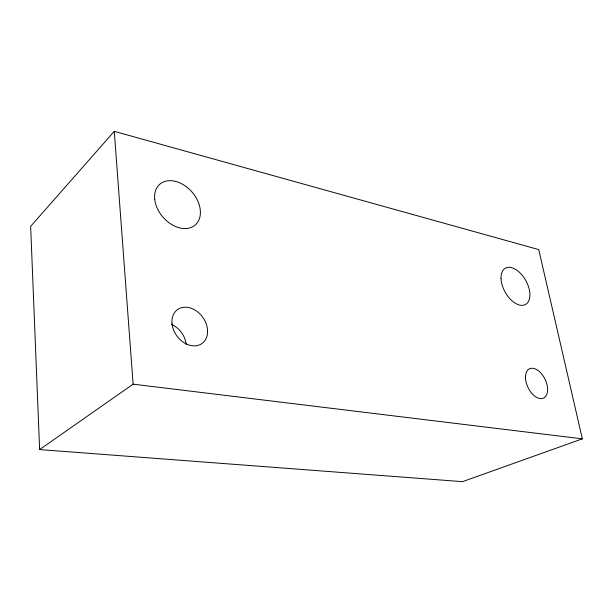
<?xml version="1.0" encoding="UTF-8"?>
<svg xmlns="http://www.w3.org/2000/svg" width="613" height="613" viewBox="0 0 613 613"><rect width="100%" height="100%" fill="white"/><g stroke="black" fill="none" stroke-linecap="round" stroke-linejoin="round"><path stroke-width="0.92" d="M114.279 131.343L30.65 226.35L39.623 449.582L462.516 481.657L582.35 438.847L538.743 249.591L114.279 131.343L133.121 384.167L39.623 449.582M133.121 384.167L582.35 438.847M171.763 324.568A20.283 15.808 53.7 0 1 186.114 344.353M501.02 278.455A20.758 11.846 60.9 0 0 523.165 305.274A20.758 11.846 60.9 0 0 522.199 275.252A20.758 11.846 60.9 0 0 501.02 278.455M154.752 199.486A26.995 19.21 48.9 0 0 191.164 227.423A26.995 19.21 48.9 0 0 186.582 186.904A26.995 19.21 48.9 0 0 154.752 199.486M172.046 323.879A20.926 15.961 54 0 0 200.428 344.46A20.926 15.961 54 0 0 196.804 311.258A20.926 15.961 54 0 0 172.046 323.879M525.494 377.991A16.229 9.471 64.2 0 0 542.574 398.419A16.229 9.471 64.2 0 0 541.608 373.876A16.229 9.471 64.2 0 0 525.494 377.991"/></g></svg>
